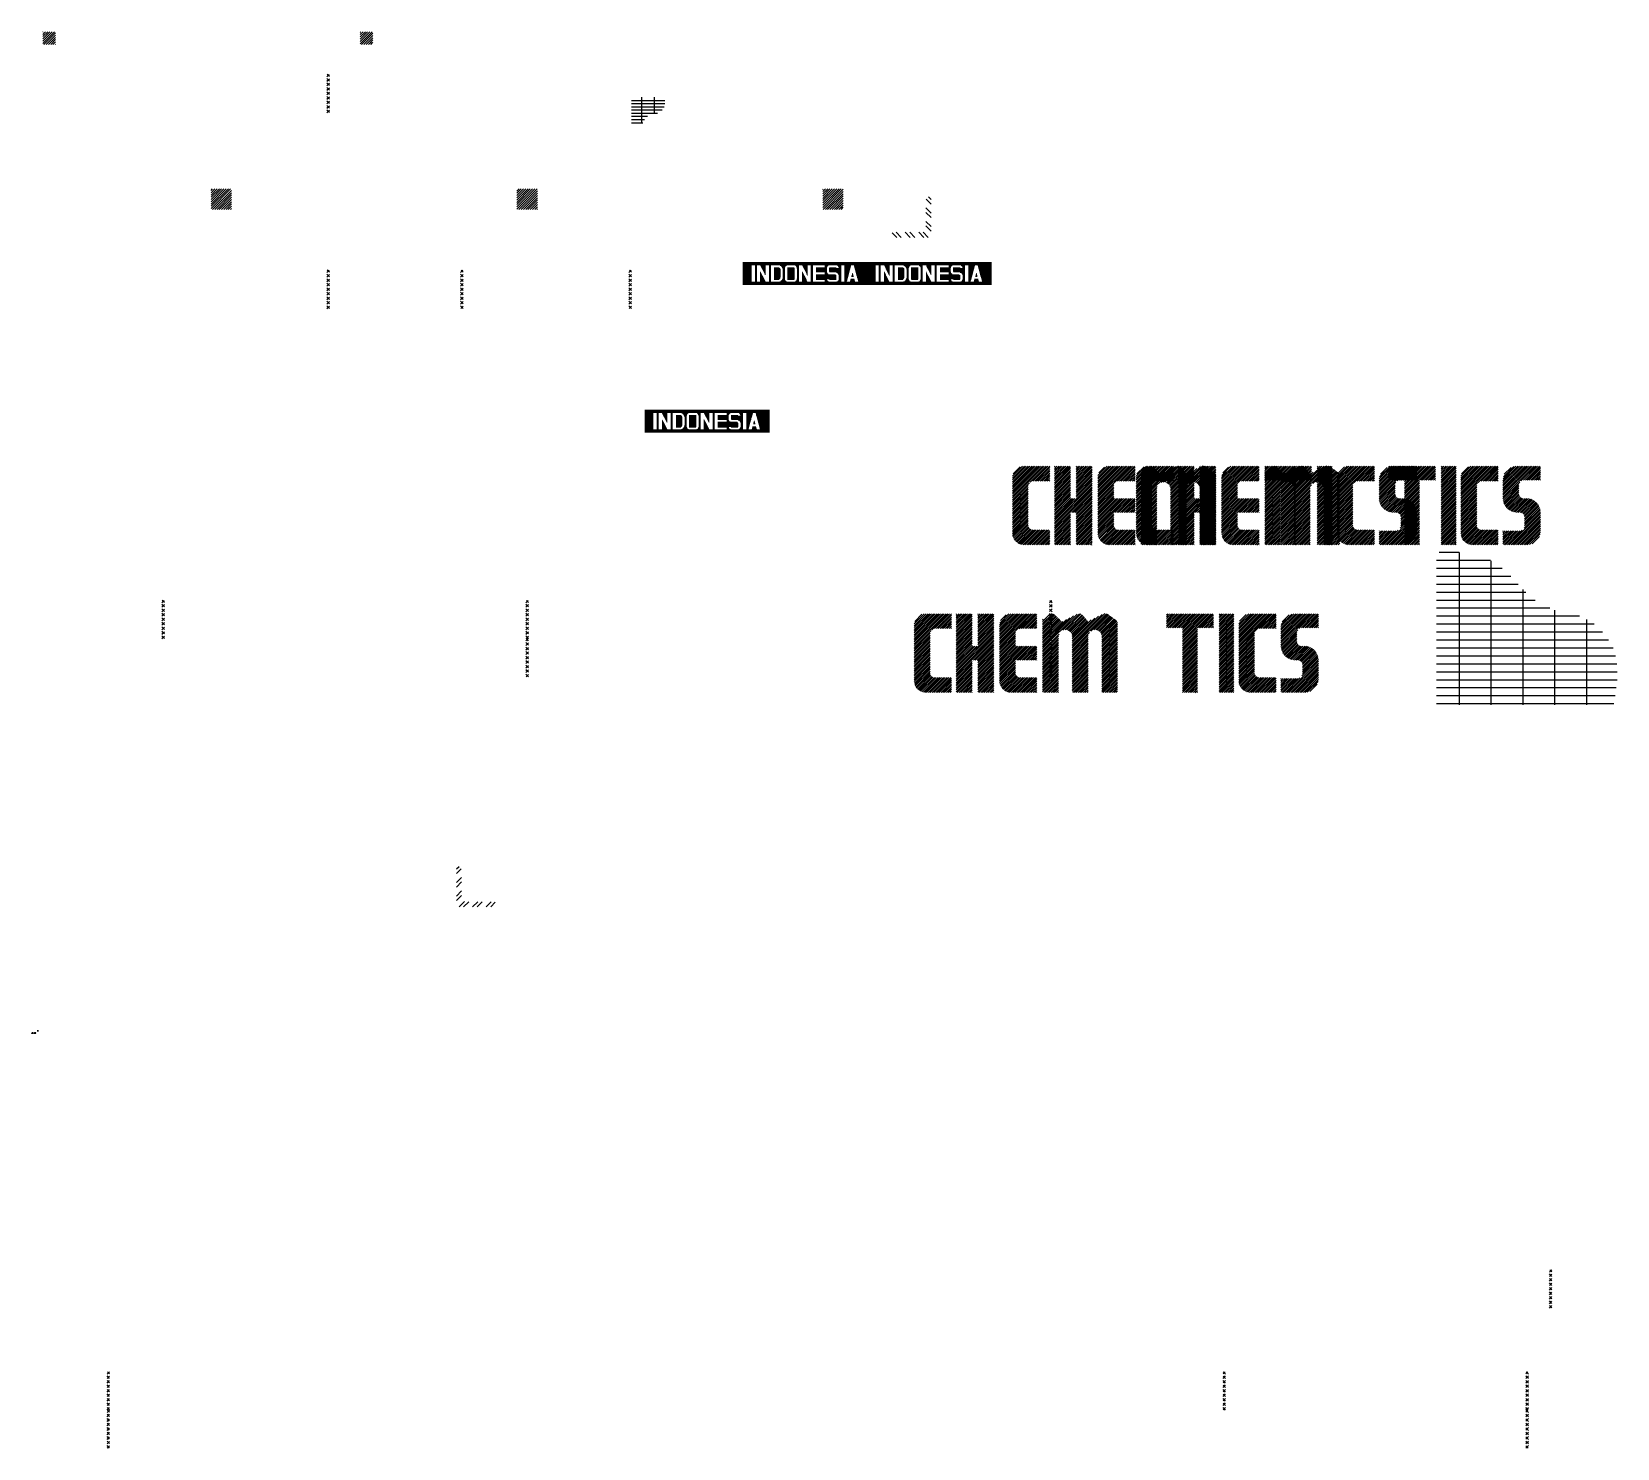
# Paper-space layout 'Layout1' of a CAD drawing. Extents: x -51516 to 7058931, y -29255 to 5150000.
# Drawn here: x 48138 to 79237, y -15031 to 12754 of the extents above; entities that cross this region are included whole.
import ezdxf

# ---------------------------------------------------------------- set-up
doc = ezdxf.new("R2010")
doc.units = 0
doc.header["$LTSCALE"] = 1000
doc.layers.get('0').update_dxf_attribs({"linetype": 'CONTINUOUS'})
doc.layers.add('COL', color=3, linetype='CONTINUOUS')

# ---------------------------------------------------------------- blocks, each defined once
blk = doc.blocks.new('*X')
at = {"color": 0}
for p, q in [((23500, 39056.35), (23728.65, 39285)), ((23500, 39100.54), (23684.46, 39285)), ((23500, 39144.74), (23640.26, 39285)), ((23500, 39188.93), (23596.07, 39285)), ((23500, 39233.13), (23551.87, 39285)), ((23500, 39277.32), (23507.68, 39285)), ((29725, 39049.97), (29960.03, 39285)), ((29725, 39094.16), (29915.84, 39285)), ((29725, 39138.36), (29871.64, 39285)), ((29725, 39182.55), (29827.45, 39285)), ((29725, 39226.75), (29783.25, 39285)), ((29725, 39270.94), (29739.06, 39285)), ((23522.84, 39035), (23750, 39262.16)), ((29754.22, 39035), (29975, 39255.78)), ((23567.04, 39035), (23750, 39217.96)), ((29798.42, 39035), (29975, 39211.58)), ((23611.23, 39035), (23750, 39173.77)), ((29842.61, 39035), (29975, 39167.39)), ((23655.43, 39035), (23750, 39129.57)), ((29886.81, 39035), (29975, 39123.19)), ((23699.62, 39035), (23750, 39085.38)), ((29931, 39035), (29975, 39079)), ((23743.82, 39035), (23750, 39041.18)), ((35250, 37483.48), (35250, 38000)), ((35500, 37672.19), (35500, 38000)), ((35050, 37937.5), (35702.21, 37937.5)), ((35050, 37875), (35702.29, 37875)), ((35050, 37812.5), (35685.02, 37812.5)), ((35050, 37750), (35645.41, 37750)), ((35050, 37687.5), (35557.42, 37687.5)), ((35050, 37625), (35362.31, 37625)), ((35050, 37562.5), (35304.58, 37562.5)), ((35050, 37500), (35266.49, 37500)), ((26800, 35815.61), (27184.39, 36200)), ((26800, 35859.81), (27140.19, 36200)), ((26800, 35904), (27096, 36200)), ((26800, 35948.19), (27051.81, 36200)), ((26800, 35992.39), (27007.61, 36200)), ((26800, 36036.58), (26963.42, 36200)), ((26800, 36080.78), (26919.22, 36200)), ((26800, 36124.97), (26875.03, 36200)), ((26800, 36169.16), (26830.84, 36200)), ((32800, 35805.2), (33194.8, 36200)), ((32800, 35849.4), (33150.6, 36200)), ((32800, 35893.59), (33106.41, 36200)), ((32800, 35937.79), (33062.21, 36200)), ((32800, 35981.98), (33018.02, 36200)), ((32800, 36026.17), (32973.83, 36200)), ((32800, 36070.37), (32929.63, 36200)), ((32800, 36114.56), (32885.44, 36200)), ((32800, 36158.76), (32841.24, 36200)), ((38800, 35838.99), (39161.01, 36200)), ((38800, 35883.18), (39116.82, 36200)), ((38800, 35927.38), (39072.62, 36200)), ((38800, 35971.57), (39028.43, 36200)), ((38800, 36015.77), (38984.23, 36200)), ((38800, 36059.96), (38940.04, 36200)), ((38800, 36104.16), (38895.84, 36200)), ((38800, 36148.35), (38851.65, 36200)), ((38800, 36192.54), (38807.46, 36200)), ((38805.2, 35800), (39200, 36194.8)), ((26828.58, 35800), (27200, 36171.42)), ((32838.99, 35800), (33200, 36161.01)), ((38849.4, 35800), (39200, 36150.6)), ((26872.78, 35800), (27200, 36127.22)), ((32883.18, 35800), (33200, 36116.82)), ((38893.59, 35800), (39200, 36106.41)), ((26916.97, 35800), (27200, 36083.03)), ((32927.38, 35800), (33200, 36072.62)), ((38937.79, 35800), (39200, 36062.21)), ((26961.17, 35800), (27200, 36038.83)), ((32971.57, 35800), (33200, 36028.43)), ((38981.98, 35800), (39200, 36018.02)), ((27005.36, 35800), (27200, 35994.64)), ((33015.77, 35800), (33200, 35984.23)), ((39026.17, 35800), (39200, 35973.83)), ((27049.55, 35800), (27200, 35950.45)), ((33059.96, 35800), (33200, 35940.04)), ((39070.37, 35800), (39200, 35929.63)), ((27093.75, 35800), (27200, 35906.25)), ((33104.16, 35800), (33200, 35895.84)), ((39114.56, 35800), (39200, 35885.44)), ((27137.94, 35800), (27200, 35862.06)), ((33148.35, 35800), (33200, 35851.65)), ((39158.76, 35800), (39200, 35841.24)), ((27182.14, 35800), (27200, 35817.86)), ((33192.54, 35800), (33200, 35807.46)), ((31612.48, 22862.03), (31663.93, 22913.49)), ((31612.48, 22773.64), (31707.24, 22868.4)), ((31612.48, 22596.87), (31712.48, 22696.87)), ((31612.48, 22508.48), (31712.48, 22608.48)), ((31612.48, 22331.7), (31712.48, 22431.7)), ((31612.48, 22243.31), (31712.48, 22343.31)), ((31665.87, 22119.93), (31769.3, 22223.36)), ((31754.26, 22119.93), (31854.26, 22219.93)), ((31931.04, 22119.93), (32031.04, 22219.93)), ((32019.43, 22119.93), (32119.43, 22219.93)), ((32196.2, 22119.93), (32296.2, 22219.93)), ((32284.59, 22119.93), (32373.36, 22208.7)), ((21250, 13150), (21250, 15937.27)), ((21253.64, 15937.5), (21500, 15937.5)), ((21500, 15937.5), (21648.45, 15937.5)), ((20641.42, 15781.25), (21500, 15781.25)), ((21500, 15781.25), (21700, 15781.25)), ((20625, 13150), (20625, 15772.23)), ((20408.98, 15625), (21500, 15625)), ((21500, 15625), (21700, 15625)), ((20240.62, 15468.75), (21500, 15468.75)), ((21500, 15468.75), (21700, 15468.75)), ((20093.45, 15312.5), (21500, 15312.5)), ((21500, 15312.5), (21700, 15312.5)), ((20000, 13150), (20000, 15213.06)), ((19943.94, 15156.25), (21500, 15156.25)), ((21500, 15156.25), (21700, 15156.25)), ((19763.01, 15000), (21500, 15000)), ((21500, 15000), (21700, 15000)), ((53050, 14954.62), (53095.38, 15000)), ((53100, 14959.03), (53059.03, 15000)), ((53100, 14870.64), (53050, 14920.64)), ((53050, 14866.23), (53100, 14916.23)), ((19476.31, 14843.75), (21500, 14843.75)), ((21500, 14843.75), (21700, 14843.75)), ((53100, 14782.25), (53050, 14832.25)), ((53050, 14777.85), (53100, 14827.85)), ((19375, 13150), (19375, 14808.3)), ((53100, 14693.86), (53050, 14743.86)), ((53050, 14689.46), (53100, 14739.46)), ((18896.27, 14687.5), (21500, 14687.5)), ((21500, 14687.5), (21700, 14687.5)), ((53100, 14605.47), (53050, 14655.47)), ((53050, 14601.07), (53100, 14651.07)), ((18750, 13150), (18750, 14624.7)), ((53100, 14517.09), (53050, 14567.09)), ((53050, 14512.68), (53100, 14562.68)), ((18606.6, 14531.25), (21500, 14531.25)), ((21500, 14531.25), (21700, 14531.25)), ((53100, 14428.7), (53050, 14478.7)), ((53050, 14424.29), (53100, 14474.29)), ((53100, 14340.31), (53050, 14390.31)), ((53050, 14335.9), (53100, 14385.9)), ((18440.99, 14375), (21500, 14375)), ((21500, 14375), (21700, 14375)), ((53100, 14251.92), (53050, 14301.92)), ((53052.48, 14250), (53100, 14297.52)), ((18321.66, 14218.75), (21500, 14218.75)), ((21500, 14218.75), (21700, 14218.75)), ((18234.35, 14062.5), (21500, 14062.5)), ((21500, 14062.5), (21700, 14062.5)), ((18184.68, 13906.25), (21500, 13906.25)), ((21500, 13906.25), (21700, 13906.25)), ((18159.77, 13750), (21500, 13750)), ((21500, 13750), (21700, 13750)), ((18152.2, 13593.75), (21500, 13593.75)), ((21500, 13593.75), (21700, 13593.75)), ((18156.26, 13437.5), (21500, 13437.5)), ((21500, 13437.5), (21700, 13437.5)), ((18171.45, 13281.25), (21500, 13281.25)), ((21500, 13281.25), (21700, 13281.25)), ((18750, 12950), (18750, 13150)), ((19375, 12950), (19375, 13150)), ((20000, 12950), (20000, 13150)), ((20625, 12950), (20625, 13150)), ((21250, 12950), (21250, 13150)), ((18193.49, 13125), (21700, 13125)), ((18219.18, 12968.75), (21700, 12968.75)), ((605.86, 82.25), (630.31, 82.25)), ((605.86, 82.12), (630.31, 82.12)), ((605.86, 82), (630.31, 82)), ((605.86, 81.88), (630.31, 81.88)), ((605.86, 81.75), (607.54, 81.75)), ((605.86, 81.62), (607.54, 81.62)), ((605.86, 81.5), (607.54, 81.5)), ((605.86, 81.38), (607.54, 81.38)), ((605.86, 81.25), (607.54, 81.25)), ((605.86, 81.12), (607.54, 81.12)), ((605.86, 81), (607.54, 81)), ((605.86, 80.88), (607.54, 80.88)), ((608.23, 81.75), (608.57, 81.75)), ((608.23, 81.62), (608.57, 81.62)), ((608.23, 81.5), (608.57, 81.5)), ((608.23, 81.38), (608.57, 81.38)), ((608.23, 81.25), (608.57, 81.25)), ((608.23, 81.12), (608.57, 81.12)), ((608.23, 81), (608.57, 81)), ((608.23, 80.88), (608.57, 80.88)), ((609.31, 81.75), (610.28, 81.75)), ((609.37, 81.62), (610.28, 81.62)), ((609.43, 81.5), (610.28, 81.5)), ((609.5, 81.38), (610.28, 81.38)), ((609.56, 81.25), (610.28, 81.25)), ((609.62, 81.12), (610.28, 81.12)), ((609.68, 81), (610.28, 81)), ((609.75, 80.88), (610.28, 80.88)), ((610.97, 81.75), (611.31, 81.75)), ((610.97, 81.62), (611.31, 81.62)), ((610.97, 81.5), (611.31, 81.5)), ((610.97, 81.38), (611.31, 81.38)), ((610.97, 81.25), (611.31, 81.25)), ((610.97, 81.12), (611.31, 81.12)), ((610.97, 81), (611.31, 81)), ((610.97, 80.88), (611.31, 80.88)), ((612, 81.25), (612.98, 81.25)), ((612, 81.12), (613.1, 81.12)), ((612, 81), (613.17, 81)), ((612, 80.88), (613.2, 80.88)), ((613.14, 81.75), (614.37, 81.75)), ((613.34, 81.62), (614.23, 81.62)), ((613.46, 81.5), (614.14, 81.5)), ((613.56, 81.38), (614.09, 81.38)), ((613.62, 81.25), (614.06, 81.25)), ((613.67, 81.12), (614.06, 81.12)), ((613.7, 81), (614.06, 81)), ((613.71, 80.88), (614.06, 80.88)), ((614.57, 81.12), (615.94, 81.12)), ((614.57, 81), (615.94, 81)), ((614.57, 80.88), (615.94, 80.88)), ((614.59, 81.25), (615.92, 81.25)), ((616.14, 81.75), (616.8, 81.75)), ((616.28, 81.62), (616.8, 81.62)), ((616.37, 81.5), (616.8, 81.5)), ((616.43, 81.38), (616.8, 81.38)), ((616.45, 81.25), (616.8, 81.25)), ((616.46, 81.12), (616.8, 81.12)), ((616.46, 81), (616.8, 81)), ((616.46, 80.88), (616.8, 80.88)), ((617.54, 81.75), (618.51, 81.75)), ((617.6, 81.62), (618.51, 81.62)), ((617.66, 81.5), (618.51, 81.5)), ((617.73, 81.38), (618.51, 81.38)), ((617.79, 81.25), (618.51, 81.25)), ((617.85, 81.12), (618.51, 81.12)), ((617.91, 81), (618.51, 81)), ((617.98, 80.88), (618.51, 80.88)), ((619.2, 81.75), (619.54, 81.75)), ((619.2, 81.62), (619.54, 81.62)), ((619.2, 81.5), (619.54, 81.5)), ((619.2, 81.38), (619.54, 81.38)), ((619.2, 81.25), (619.54, 81.25)), ((619.2, 81.12), (619.54, 81.12)), ((619.2, 81), (619.54, 81)), ((619.2, 80.88), (619.54, 80.88)), ((620.23, 81.25), (622.29, 81.25)), ((620.23, 81.12), (622.29, 81.12)), ((620.23, 81), (622.29, 81)), ((620.23, 80.88), (622.29, 80.88)), ((621.94, 81.75), (622.6, 81.75)), ((621.94, 81.62), (622.46, 81.62)), ((621.94, 81.5), (622.37, 81.5)), ((621.94, 81.38), (622.32, 81.38)), ((622.8, 81.12), (625.12, 81.12)), ((622.8, 81), (625.12, 81)), ((622.8, 80.88), (625.12, 80.88)), ((622.82, 81.25), (624.15, 81.25)), ((624.37, 81.75), (625.12, 81.75)), ((624.51, 81.62), (625.12, 81.62)), ((624.6, 81.5), (625.12, 81.5)), ((624.65, 81.38), (625.12, 81.38)), ((624.68, 81.25), (625.12, 81.25)), ((625.8, 81.75), (627.04, 81.75)), ((625.8, 81.62), (627.01, 81.62)), ((625.8, 81.5), (626.98, 81.5)), ((625.8, 81.38), (626.94, 81.38)), ((625.8, 81.25), (626.91, 81.25)), ((625.8, 81.12), (626.88, 81.12)), ((625.8, 81), (626.84, 81)), ((625.8, 80.88), (626.81, 80.88)), ((627.65, 81.75), (630.31, 81.75)), ((627.69, 81.62), (630.31, 81.62)), ((627.72, 81.5), (630.31, 81.5)), ((627.75, 81.38), (630.31, 81.38)), ((627.79, 81.25), (630.31, 81.25)), ((627.82, 81.12), (630.31, 81.12)), ((627.85, 81), (630.31, 81)), ((627.89, 80.88), (630.31, 80.88)), ((605.86, 80.75), (607.54, 80.75)), ((605.86, 80.62), (607.54, 80.62)), ((605.86, 80.5), (607.54, 80.5)), ((605.86, 80.38), (607.54, 80.38)), ((605.86, 80.25), (607.54, 80.25)), ((605.86, 80.12), (607.54, 80.12)), ((605.86, 80), (607.54, 80)), ((605.86, 79.88), (607.54, 79.88)), ((605.86, 79.75), (607.54, 79.75)), ((605.86, 79.62), (607.54, 79.62)), ((605.86, 79.5), (607.54, 79.5)), ((605.86, 79.38), (607.54, 79.38)), ((605.86, 79.25), (607.54, 79.25)), ((605.86, 79.12), (607.54, 79.12)), ((605.86, 79), (607.54, 79)), ((605.86, 78.88), (607.54, 78.88)), ((605.86, 78.75), (607.54, 78.75)), ((605.86, 78.62), (607.54, 78.62)), ((605.86, 78.5), (607.54, 78.5)), ((605.86, 78.38), (630.31, 78.38)), ((605.86, 78.25), (630.31, 78.25)), ((605.86, 78.12), (630.31, 78.12)), ((605.86, 78), (630.31, 78)), ((608.23, 80.75), (608.57, 80.75)), ((608.23, 80.62), (608.57, 80.62)), ((608.23, 80.5), (608.57, 80.5)), ((608.23, 80.38), (608.57, 80.38)), ((608.23, 80.25), (608.57, 80.25)), ((608.23, 80.12), (608.57, 80.12)), ((608.23, 80), (608.57, 80)), ((608.23, 79.88), (608.57, 79.88)), ((608.23, 79.75), (608.57, 79.75)), ((608.23, 79.62), (608.57, 79.62)), ((608.23, 79.5), (608.57, 79.5)), ((608.23, 79.38), (608.57, 79.38)), ((608.23, 79.25), (608.57, 79.25)), ((608.23, 79.12), (608.57, 79.12)), ((608.23, 79), (608.57, 79)), ((608.23, 78.88), (608.57, 78.88)), ((608.23, 78.75), (608.57, 78.75)), ((608.23, 78.62), (608.57, 78.62)), ((608.23, 78.5), (608.57, 78.5)), ((609.26, 80.38), (609.31, 80.38)), ((609.26, 80.25), (609.37, 80.25)), ((609.26, 80.12), (609.44, 80.12)), ((609.26, 80), (609.5, 80)), ((609.26, 79.88), (609.56, 79.88)), ((609.26, 79.75), (609.62, 79.75)), ((609.26, 79.62), (609.69, 79.62)), ((609.26, 79.5), (609.75, 79.5)), ((609.26, 79.38), (609.81, 79.38)), ((609.26, 79.25), (609.87, 79.25)), ((609.26, 79.12), (609.94, 79.12)), ((609.26, 79), (610, 79)), ((609.26, 78.88), (610.06, 78.88)), ((609.26, 78.75), (610.12, 78.75)), ((609.26, 78.62), (610.19, 78.62)), ((609.26, 78.5), (610.25, 78.5)), ((609.81, 80.75), (610.28, 80.75)), ((609.87, 80.62), (610.28, 80.62)), ((609.93, 80.5), (610.28, 80.5)), ((610, 80.38), (610.28, 80.38)), ((610.06, 80.25), (610.28, 80.25)), ((610.12, 80.12), (610.28, 80.12)), ((610.18, 80), (610.28, 80)), ((610.25, 79.88), (610.28, 79.88)), ((610.97, 80.75), (611.31, 80.75)), ((610.97, 80.62), (611.31, 80.62)), ((610.97, 80.5), (611.31, 80.5)), ((610.97, 80.38), (611.31, 80.38)), ((610.97, 80.25), (611.31, 80.25)), ((610.97, 80.12), (611.31, 80.12)), ((610.97, 80), (611.31, 80)), ((610.97, 79.88), (611.31, 79.88)), ((610.97, 79.75), (611.31, 79.75)), ((610.97, 79.62), (611.31, 79.62)), ((610.97, 79.5), (611.31, 79.5)), ((610.97, 79.38), (611.31, 79.38)), ((610.97, 79.25), (611.31, 79.25)), ((610.97, 79.12), (611.31, 79.12)), ((610.97, 79), (611.31, 79)), ((610.97, 78.88), (611.31, 78.88)), ((610.97, 78.75), (611.31, 78.75)), ((610.97, 78.62), (611.31, 78.62)), ((610.97, 78.5), (611.31, 78.5)), ((612, 80.75), (613.2, 80.75)), ((612, 80.62), (613.2, 80.62)), ((612, 80.5), (613.2, 80.5)), ((612, 80.38), (613.2, 80.38)), ((612, 80.25), (613.2, 80.25)), ((612, 80.12), (613.2, 80.12)), ((612, 80), (613.2, 80)), ((612, 79.88), (613.2, 79.88)), ((612, 79.75), (613.2, 79.75)), ((612, 79.62), (613.2, 79.62)), ((612, 79.5), (613.2, 79.5)), ((612, 79.38), (613.19, 79.38)), ((612, 79.25), (613.15, 79.25)), ((612, 79.12), (613.08, 79.12)), ((612, 79), (612.92, 79)), ((613.06, 78.5), (614.44, 78.5)), ((613.29, 78.62), (614.26, 78.62)), ((613.43, 78.75), (614.16, 78.75)), ((613.53, 78.88), (614.1, 78.88)), ((613.61, 79), (614.07, 79)), ((613.66, 79.12), (614.06, 79.12)), ((613.69, 79.25), (614.06, 79.25)), ((613.71, 80.75), (614.06, 80.75)), ((613.71, 80.62), (614.06, 80.62)), ((613.71, 80.5), (614.06, 80.5)), ((613.71, 80.38), (614.06, 80.38)), ((613.71, 80.25), (614.06, 80.25)), ((613.71, 80.12), (614.06, 80.12)), ((613.71, 80), (614.06, 80)), ((613.71, 79.88), (614.06, 79.88)), ((613.71, 79.75), (614.06, 79.75)), ((613.71, 79.62), (614.06, 79.62)), ((613.71, 79.5), (614.06, 79.5)), ((613.71, 79.38), (614.06, 79.38)), ((614.57, 80.75), (615.94, 80.75)), ((614.57, 80.62), (615.94, 80.62)), ((614.57, 80.5), (615.94, 80.5)), ((614.57, 80.38), (615.94, 80.38)), ((614.57, 80.25), (615.94, 80.25)), ((614.57, 80.12), (615.94, 80.12)), ((614.57, 80), (615.94, 80)), ((614.57, 79.88), (615.94, 79.88)), ((614.57, 79.75), (615.94, 79.75)), ((614.57, 79.62), (615.94, 79.62)), ((614.57, 79.5), (615.94, 79.5)), ((614.57, 79.38), (615.94, 79.38)), ((614.57, 79.25), (615.94, 79.25)), ((614.57, 79.12), (615.94, 79.12)), ((614.61, 79), (615.9, 79)), ((616.08, 78.5), (616.8, 78.5)), ((616.25, 78.62), (616.8, 78.62)), ((616.35, 78.75), (616.8, 78.75)), ((616.41, 78.88), (616.8, 78.88)), ((616.45, 79), (616.8, 79)), ((616.46, 80.75), (616.8, 80.75)), ((616.46, 80.62), (616.8, 80.62)), ((616.46, 80.5), (616.8, 80.5)), ((616.46, 80.38), (616.8, 80.38)), ((616.46, 80.25), (616.8, 80.25)), ((616.46, 80.12), (616.8, 80.12)), ((616.46, 80), (616.8, 80)), ((616.46, 79.88), (616.8, 79.88)), ((616.46, 79.75), (616.8, 79.75)), ((616.46, 79.62), (616.8, 79.62)), ((616.46, 79.5), (616.8, 79.5)), ((616.46, 79.38), (616.8, 79.38)), ((616.46, 79.25), (616.8, 79.25)), ((616.46, 79.12), (616.8, 79.12)), ((617.48, 80.38), (617.54, 80.38)), ((617.48, 80.25), (617.6, 80.25)), ((617.48, 80.12), (617.66, 80.12)), ((617.48, 80), (617.73, 80)), ((617.48, 79.88), (617.79, 79.88)), ((617.48, 79.75), (617.85, 79.75)), ((617.48, 79.62), (617.91, 79.62)), ((617.48, 79.5), (617.98, 79.5)), ((617.48, 79.38), (618.04, 79.38)), ((617.48, 79.25), (618.1, 79.25)), ((617.48, 79.12), (618.16, 79.12)), ((617.48, 79), (618.23, 79)), ((617.48, 78.88), (618.29, 78.88)), ((617.48, 78.75), (618.35, 78.75)), ((617.48, 78.62), (618.41, 78.62)), ((617.48, 78.5), (618.48, 78.5)), ((618.04, 80.75), (618.51, 80.75)), ((618.1, 80.62), (618.51, 80.62)), ((618.16, 80.5), (618.51, 80.5)), ((618.23, 80.38), (618.51, 80.38)), ((618.29, 80.25), (618.51, 80.25)), ((618.35, 80.12), (618.51, 80.12)), ((618.41, 80), (618.51, 80)), ((618.48, 79.88), (618.51, 79.88)), ((619.2, 80.75), (619.54, 80.75)), ((619.2, 80.62), (619.54, 80.62)), ((619.2, 80.5), (619.54, 80.5)), ((619.2, 80.38), (619.54, 80.38)), ((619.2, 80.25), (619.54, 80.25)), ((619.2, 80.12), (619.54, 80.12)), ((619.2, 80), (619.54, 80)), ((619.2, 79.88), (619.54, 79.88)), ((619.2, 79.75), (619.54, 79.75)), ((619.2, 79.62), (619.54, 79.62)), ((619.2, 79.5), (619.54, 79.5)), ((619.2, 79.38), (619.54, 79.38)), ((619.2, 79.25), (619.54, 79.25)), ((619.2, 79.12), (619.54, 79.12)), ((619.2, 79), (619.54, 79)), ((619.2, 78.88), (619.54, 78.88)), ((619.2, 78.75), (619.54, 78.75)), ((619.2, 78.62), (619.54, 78.62)), ((619.2, 78.5), (619.54, 78.5)), ((620.23, 80.75), (622.29, 80.75)), ((620.23, 80.62), (622.29, 80.62)), ((620.23, 80.5), (622.29, 80.5)), ((620.23, 79.88), (623.99, 79.88)), ((620.23, 79.75), (624.14, 79.75)), ((620.23, 79.62), (624.17, 79.62)), ((620.23, 79.5), (624.17, 79.5)), ((620.23, 79.38), (624.17, 79.38)), ((620.23, 79.25), (624.17, 79.25)), ((620.23, 79.12), (624.17, 79.12)), ((620.23, 79), (622.29, 79)), ((621.94, 80.38), (622.31, 80.38)), ((621.94, 80.25), (622.37, 80.25)), ((621.94, 80.12), (622.45, 80.12)), ((621.94, 80), (622.59, 80)), ((621.94, 78.88), (622.33, 78.88)), ((621.94, 78.75), (622.39, 78.75)), ((621.94, 78.62), (622.49, 78.62)), ((621.94, 78.5), (622.67, 78.5)), ((622.8, 80.75), (625.12, 80.75)), ((622.8, 80.62), (625.12, 80.62)), ((622.84, 79), (624.13, 79)), ((622.85, 80.5), (625.12, 80.5)), ((624.18, 80.38), (625.12, 80.38)), ((624.3, 78.5), (625.12, 78.5)), ((624.43, 80.25), (625.12, 80.25)), ((624.48, 78.62), (625.12, 78.62)), ((624.55, 80.12), (625.12, 80.12)), ((624.58, 78.75), (625.12, 78.75)), ((624.62, 80), (625.12, 80)), ((624.64, 78.88), (625.12, 78.88)), ((624.67, 79.88), (625.12, 79.88)), ((624.68, 79.75), (625.12, 79.75)), ((624.68, 79), (625.12, 79)), ((624.69, 79.62), (625.12, 79.62)), ((624.69, 79.5), (625.12, 79.5)), ((624.69, 79.38), (625.12, 79.38)), ((624.69, 79.25), (625.12, 79.25)), ((624.69, 79.12), (625.12, 79.12)), ((625.8, 80.75), (626.77, 80.75)), ((625.8, 80.62), (626.74, 80.62)), ((625.8, 80.5), (626.71, 80.5)), ((625.8, 80.38), (626.67, 80.38)), ((625.8, 80.25), (626.64, 80.25)), ((625.8, 80.12), (626.61, 80.12)), ((625.8, 80), (626.57, 80)), ((625.8, 79.88), (626.54, 79.88)), ((625.8, 79.75), (626.5, 79.75)), ((625.8, 79.62), (626.47, 79.62)), ((625.8, 79.5), (626.44, 79.5)), ((625.8, 79.38), (626.4, 79.38)), ((625.8, 79.25), (626.37, 79.25)), ((625.8, 79.12), (626.34, 79.12)), ((625.8, 79), (626.3, 79)), ((625.8, 78.88), (626.27, 78.88)), ((625.8, 78.75), (626.23, 78.75)), ((625.8, 78.62), (626.2, 78.62)), ((625.8, 78.5), (626.17, 78.5)), ((626.88, 78.5), (627.82, 78.5)), ((626.91, 78.62), (627.78, 78.62)), ((626.95, 78.75), (627.75, 78.75)), ((626.98, 78.88), (627.72, 78.88)), ((627.01, 79), (627.68, 79)), ((627.18, 79.62), (627.51, 79.62)), ((627.22, 79.75), (627.48, 79.75)), ((627.25, 79.88), (627.45, 79.88)), ((627.28, 80), (627.41, 80)), ((627.32, 80.12), (627.38, 80.12)), ((627.92, 80.75), (630.31, 80.75)), ((627.96, 80.62), (630.31, 80.62)), ((627.99, 80.5), (630.31, 80.5)), ((628.02, 80.38), (630.31, 80.38)), ((628.06, 80.25), (630.31, 80.25)), ((628.09, 80.12), (630.31, 80.12)), ((628.12, 80), (630.31, 80)), ((628.16, 79.88), (630.31, 79.88)), ((628.19, 79.75), (630.31, 79.75)), ((628.23, 79.62), (630.31, 79.62)), ((628.26, 79.5), (630.31, 79.5)), ((628.29, 79.38), (630.31, 79.38)), ((628.33, 79.25), (630.31, 79.25)), ((628.36, 79.12), (630.31, 79.12)), ((628.39, 79), (630.31, 79)), ((628.43, 78.88), (630.31, 78.88)), ((628.46, 78.75), (630.31, 78.75)), ((628.5, 78.62), (630.31, 78.62)), ((628.53, 78.5), (630.31, 78.5)), ((658.7, 36.09), (664.96, 42.35)), ((658.7, 36.44), (664.61, 42.35)), ((658.7, 36.8), (664.25, 42.35)), ((658.7, 37.15), (663.9, 42.35)), ((658.7, 37.5), (663.55, 42.35)), ((658.7, 37.86), (663.19, 42.35)), ((658.7, 38.21), (662.84, 42.35)), ((658.7, 38.56), (662.49, 42.35)), ((658.7, 38.92), (662.13, 42.35)), ((658.7, 39.27), (661.78, 42.35)), ((658.7, 39.62), (661.43, 42.35)), ((658.7, 39.98), (661.07, 42.35)), ((658.72, 40.35), (660.7, 42.33)), ((658.83, 40.81), (660.24, 42.22)), ((662.17, 39.21), (665.32, 42.35)), ((662.72, 39.41), (665.67, 42.35)), ((663.08, 39.41), (666.02, 42.35)), ((663.43, 39.41), (666.06, 42.03)), ((663.79, 39.41), (666.06, 41.68)), ((664.14, 39.41), (666.06, 41.33)), ((664.49, 39.41), (666.06, 40.97)), ((664.85, 39.41), (666.06, 40.62)), ((666.98, 39.42), (669.91, 42.35)), ((666.98, 39.77), (669.56, 42.35)), ((666.98, 40.13), (669.2, 42.35)), ((666.98, 40.48), (668.85, 42.35)), ((666.98, 40.83), (668.5, 42.35)), ((666.98, 41.19), (668.14, 42.35)), ((666.98, 41.54), (667.79, 42.35)), ((666.98, 41.89), (667.44, 42.35)), ((666.98, 42.25), (667.08, 42.35)), ((666.98, 39.07), (670.1, 42.19)), ((666.98, 38.71), (670.1, 41.84)), ((666.98, 38.36), (670.1, 41.49)), ((666.98, 38.01), (670.1, 41.13)), ((666.98, 37.65), (670.1, 40.78)), ((671.21, 39.41), (674.15, 42.35)), ((671.21, 39.76), (673.8, 42.35)), ((671.21, 40.12), (673.45, 42.35)), ((671.21, 40.47), (673.09, 42.35)), ((671.21, 40.82), (672.74, 42.35)), ((671.21, 41.18), (672.39, 42.35)), ((671.21, 41.53), (672.03, 42.35)), ((671.21, 41.88), (671.68, 42.35)), ((671.21, 42.24), (671.33, 42.35)), ((671.21, 39.06), (674.34, 42.18)), ((671.21, 38.7), (674.34, 41.83)), ((671.21, 38.35), (674.34, 41.48)), ((671.21, 37.99), (674.34, 41.12)), ((671.21, 37.64), (674.34, 40.77)), ((675.44, 35.86), (681.93, 42.35)), ((675.44, 36.22), (681.58, 42.35)), ((675.44, 36.57), (681.23, 42.35)), ((675.44, 36.92), (680.87, 42.35)), ((675.44, 37.28), (680.52, 42.35)), ((675.44, 37.63), (680.16, 42.35)), ((675.44, 37.98), (679.81, 42.35)), ((675.44, 38.34), (679.46, 42.35)), ((675.44, 38.69), (679.1, 42.35)), ((675.44, 39.04), (678.75, 42.35)), ((675.44, 39.4), (678.4, 42.35)), ((675.44, 39.75), (678.04, 42.35)), ((675.44, 40.11), (677.69, 42.35)), ((675.48, 40.5), (677.29, 42.31)), ((675.66, 41.03), (676.77, 42.14)), ((679.33, 39.4), (682.29, 42.35)), ((679.7, 39.41), (682.64, 42.35)), ((680.05, 39.41), (682.8, 42.16)), ((680.4, 39.41), (682.8, 41.81)), ((680.76, 39.41), (682.8, 41.45)), ((681.11, 39.41), (682.8, 41.1)), ((681.46, 39.41), (682.8, 40.75)), ((683.9, 40.44), (685.82, 42.35)), ((683.9, 35.49), (690.7, 42.28)), ((683.9, 40.08), (686.09, 42.27)), ((683.9, 40.79), (685.33, 42.22)), ((683.9, 39.73), (686.29, 42.12)), ((683.9, 39.38), (686.47, 41.95)), ((683.9, 35.84), (689.98, 41.92)), ((683.9, 39.02), (686.65, 41.77)), ((683.9, 38.67), (686.83, 41.6)), ((683.9, 36.19), (689.27, 41.56)), ((683.9, 38.32), (687.01, 41.43)), ((683.9, 41.14), (684.04, 41.28)), ((683.9, 37.96), (687.19, 41.25)), ((683.9, 36.55), (688.56, 41.2)), ((683.9, 37.61), (687.37, 41.08)), ((683.9, 37.26), (687.55, 40.91)), ((683.9, 36.9), (687.84, 40.84)), ((687.86, 39.09), (691.12, 42.35)), ((688.3, 39.17), (691.41, 42.29)), ((688.63, 39.16), (691.63, 42.15)), ((688.91, 39.08), (691.8, 41.97)), ((689.14, 38.95), (691.97, 41.78)), ((689.33, 38.79), (692.13, 41.59)), ((689.49, 38.6), (692.29, 41.4)), ((689.61, 38.36), (692.46, 41.21)), ((689.69, 38.09), (692.62, 41.02)), ((689.7, 35.98), (696.11, 42.39)), ((689.7, 35.63), (696.43, 42.35)), ((689.7, 36.33), (695.57, 42.2)), ((689.7, 36.69), (694.85, 41.84)), ((689.7, 37.04), (694.14, 41.48)), ((689.7, 37.39), (693.43, 41.12)), ((689.7, 37.75), (692.78, 40.83)), ((693.35, 38.92), (696.67, 42.24)), ((693.94, 39.16), (696.87, 42.09)), ((694.31, 39.17), (697.08, 41.94)), ((694.6, 39.11), (697.29, 41.8)), ((694.85, 39.01), (697.5, 41.65)), ((695.05, 38.86), (697.7, 41.51)), ((695.23, 38.68), (697.91, 41.36)), ((695.36, 38.46), (698.12, 41.22)), ((695.46, 38.2), (698.32, 41.07)), ((695.5, 37.89), (698.48, 40.88)), ((695.5, 37.53), (698.59, 40.63)), ((708.19, 42.1), (708.45, 42.35)), ((708.19, 41.74), (708.8, 42.35)), ((708.19, 41.39), (709.16, 42.35)), ((708.19, 41.04), (709.51, 42.35)), ((708.19, 40.68), (709.86, 42.35)), ((708.19, 40.33), (710.22, 42.35)), ((708.19, 39.98), (710.57, 42.35)), ((708.19, 39.62), (710.92, 42.35)), ((708.52, 39.59), (711.28, 42.35)), ((708.87, 39.59), (711.63, 42.35)), ((709.22, 39.59), (711.98, 42.35)), ((709.58, 39.59), (712.34, 42.35)), ((709.93, 39.59), (712.69, 42.35)), ((710.28, 39.59), (713.04, 42.35)), ((710.64, 39.59), (713.4, 42.35)), ((710.99, 39.59), (713.75, 42.35)), ((711.32, 39.57), (714.11, 42.35)), ((711.32, 39.22), (714.46, 42.35)), ((711.32, 38.86), (714.81, 42.35)), ((711.32, 38.51), (715.17, 42.35)), ((711.32, 38.15), (715.52, 42.35)), ((711.32, 37.8), (715.87, 42.35)), ((711.32, 37.45), (716.23, 42.35)), ((711.32, 37.09), (716.58, 42.35)), ((711.32, 36.74), (716.93, 42.35)), ((714.53, 39.59), (717.29, 42.35)), ((714.88, 39.59), (717.39, 42.11)), ((715.23, 39.59), (717.39, 41.75)), ((715.59, 39.59), (717.39, 41.4)), ((715.94, 39.59), (717.39, 41.04)), ((716.3, 39.59), (717.39, 40.69)), ((718.5, 42.15), (718.7, 42.35)), ((718.5, 41.8), (719.06, 42.35)), ((718.5, 41.44), (719.41, 42.35)), ((718.5, 41.09), (719.76, 42.35)), ((718.5, 40.73), (720.12, 42.35)), ((718.5, 40.38), (720.47, 42.35)), ((718.5, 40.03), (720.82, 42.35)), ((718.5, 39.67), (721.18, 42.35)), ((718.5, 39.32), (721.44, 42.26)), ((718.5, 38.97), (721.44, 41.91)), ((718.5, 38.61), (721.44, 41.56)), ((718.5, 38.26), (721.44, 41.2)), ((718.5, 37.91), (721.44, 40.85)), ((718.5, 37.55), (721.44, 40.5)), ((722.36, 40), (724.71, 42.35)), ((722.36, 39.65), (725.07, 42.35)), ((722.36, 39.3), (725.42, 42.35)), ((722.36, 38.94), (725.77, 42.35)), ((722.36, 38.59), (726.13, 42.35)), ((722.36, 38.23), (726.48, 42.35)), ((722.36, 37.88), (726.83, 42.35)), ((722.36, 37.53), (727.19, 42.35)), ((722.36, 37.17), (727.54, 42.35)), ((722.36, 36.82), (727.89, 42.35)), ((722.36, 36.47), (728.25, 42.35)), ((722.36, 36.11), (728.6, 42.35)), ((722.36, 35.76), (728.95, 42.35)), ((722.38, 40.38), (724.34, 42.33)), ((722.5, 40.85), (723.86, 42.21)), ((726.36, 39.41), (729.31, 42.35)), ((726.72, 39.41), (729.66, 42.35)), ((727.07, 39.41), (729.72, 42.06)), ((727.42, 39.41), (729.72, 41.71)), ((727.78, 39.41), (729.72, 41.35)), ((728.13, 39.41), (729.72, 41)), ((728.49, 39.41), (729.72, 40.65)), ((730.64, 39.44), (733.55, 42.35)), ((730.64, 39.09), (733.9, 42.35)), ((730.64, 38.74), (734.26, 42.35)), ((730.64, 38.38), (734.61, 42.35)), ((730.64, 38.03), (734.97, 42.35)), ((730.64, 37.68), (735.32, 42.35)), ((730.64, 37.32), (735.67, 42.35)), ((730.64, 36.97), (736.03, 42.35)), ((730.64, 36.62), (736.38, 42.35)), ((730.64, 36.26), (736.73, 42.35)), ((730.65, 39.81), (733.19, 42.35)), ((730.71, 40.22), (732.77, 42.28)), ((730.9, 40.77), (732.23, 42.09)), ((734.16, 39.43), (737.09, 42.35)), ((734.68, 39.59), (737.44, 42.35)), ((735.03, 39.59), (737.79, 42.35)), ((735.39, 39.59), (738, 42.21)), ((735.74, 39.59), (738, 41.85)), ((736.09, 39.59), (738, 41.5)), ((736.45, 39.59), (738, 41.15)), ((736.8, 39.59), (738, 40.79)), ((737.15, 39.59), (738, 40.44)), ((658.7, 35.74), (662.03, 39.07)), ((658.7, 35.38), (661.82, 38.51)), ((658.7, 35.03), (661.82, 38.16)), ((658.7, 34.67), (661.82, 37.8)), ((658.7, 34.32), (661.82, 37.45)), ((665.2, 39.41), (666.06, 40.27)), ((665.55, 39.41), (666.06, 39.91)), ((665.91, 39.41), (666.06, 39.56)), ((666.98, 37.3), (670.1, 40.43)), ((666.98, 36.94), (670.1, 40.07)), ((666.98, 36.59), (670.1, 39.72)), ((666.98, 36.24), (670.1, 39.37)), ((666.98, 35.88), (670.1, 39.01)), ((666.98, 31.64), (674.34, 39)), ((666.98, 35.53), (670.1, 38.66)), ((666.98, 31.29), (674.34, 38.65)), ((666.98, 35.18), (670.1, 38.3)), ((666.98, 30.93), (674.34, 38.29)), ((666.98, 34.82), (670.1, 37.95)), ((666.98, 30.58), (674.34, 37.94)), ((666.98, 34.47), (670.1, 37.6)), ((666.98, 30.23), (674.34, 37.59)), ((671.21, 37.29), (674.34, 40.42)), ((671.21, 36.93), (674.34, 40.06)), ((671.21, 36.58), (674.34, 39.71)), ((671.21, 36.23), (674.34, 39.35)), ((675.44, 35.51), (678.58, 38.65)), ((675.44, 35.16), (678.57, 38.28)), ((675.44, 34.8), (678.57, 37.93)), ((675.44, 34.45), (678.57, 37.58)), ((681.82, 39.41), (682.8, 40.39)), ((682.17, 39.41), (682.8, 40.04)), ((682.52, 39.41), (682.8, 39.69)), ((683.9, 35.13), (687.12, 38.35)), ((683.9, 34.78), (687.03, 37.91)), ((683.9, 34.43), (687.03, 37.56)), ((689.7, 35.27), (693.08, 38.66)), ((689.7, 34.92), (692.84, 38.06)), ((689.7, 34.57), (692.83, 37.69)), ((689.7, 34.21), (692.83, 37.34)), ((695.5, 37.18), (698.62, 40.31)), ((695.5, 36.83), (698.62, 39.95)), ((695.5, 36.47), (698.62, 39.6)), ((695.5, 36.12), (698.62, 39.25)), ((695.5, 35.77), (698.62, 38.89)), ((695.5, 35.41), (698.62, 38.54)), ((695.5, 35.06), (698.62, 38.19)), ((695.5, 34.71), (698.62, 37.83)), ((695.5, 34.35), (698.62, 37.48)), ((711.32, 36.39), (714.26, 39.33)), ((711.32, 36.03), (714.26, 38.98)), ((711.32, 35.68), (714.26, 38.62)), ((711.32, 35.33), (714.26, 38.27)), ((711.32, 34.97), (714.26, 37.92)), ((711.32, 34.62), (714.26, 37.56)), ((716.65, 39.59), (717.39, 40.34)), ((717, 39.59), (717.39, 39.98)), ((717.36, 39.59), (717.39, 39.63)), ((718.5, 37.2), (721.44, 40.14)), ((718.5, 36.85), (721.44, 39.79)), ((718.5, 36.49), (721.44, 39.44)), ((718.5, 36.14), (721.44, 39.08)), ((718.5, 35.79), (721.44, 38.73)), ((718.5, 35.43), (721.44, 38.38)), ((718.5, 35.08), (721.44, 38.02)), ((718.5, 34.72), (721.44, 37.67)), ((722.36, 35.41), (725.49, 38.54)), ((722.36, 35.05), (725.49, 38.18)), ((722.36, 34.7), (725.49, 37.83)), ((722.36, 34.35), (725.49, 37.47)), ((728.84, 39.41), (729.72, 40.29)), ((729.19, 39.41), (729.72, 39.94)), ((729.55, 39.41), (729.72, 39.58)), ((730.64, 35.91), (733.94, 39.2)), ((730.67, 35.59), (733.77, 38.68)), ((730.73, 35.29), (733.77, 38.33)), ((730.82, 35.03), (733.77, 37.98)), ((730.93, 34.78), (733.77, 37.62)), ((737.51, 39.59), (738, 40.09)), ((737.86, 39.59), (738, 39.73)), ((658.7, 33.97), (661.82, 37.1)), ((658.7, 33.61), (661.82, 36.74)), ((658.7, 33.26), (661.82, 36.39)), ((658.7, 32.91), (661.82, 36.04)), ((658.7, 32.55), (661.82, 35.68)), ((658.7, 32.2), (661.82, 35.33)), ((658.7, 31.85), (661.82, 34.97)), ((658.7, 31.49), (661.82, 34.62)), ((658.7, 31.14), (661.82, 34.27)), ((666.98, 34.12), (670.1, 37.24)), ((666.98, 33.76), (670.1, 36.89)), ((666.98, 33.41), (670.1, 36.54)), ((666.98, 33.06), (670.1, 36.18)), ((666.98, 31.99), (670.98, 36)), ((666.98, 32.35), (670.63, 36)), ((666.98, 32.7), (670.27, 36)), ((670.34, 33.24), (674.34, 37.23)), ((670.7, 33.24), (674.34, 36.88)), ((671.05, 33.24), (674.34, 36.53)), ((671.21, 33.04), (674.34, 36.17)), ((671.21, 32.69), (674.34, 35.82)), ((671.21, 32.34), (674.34, 35.47)), ((671.21, 31.98), (674.34, 35.11)), ((671.21, 31.63), (674.34, 34.76)), ((671.21, 31.28), (674.34, 34.4)), ((675.44, 34.09), (678.57, 37.22)), ((675.44, 33.74), (678.57, 36.87)), ((675.44, 33.39), (678.57, 36.52)), ((675.44, 33.03), (678.57, 36.16)), ((675.44, 31.27), (680.17, 36)), ((675.44, 31.62), (679.82, 36)), ((675.44, 31.97), (679.47, 36)), ((675.44, 32.33), (679.11, 36)), ((675.44, 32.68), (678.76, 36)), ((675.44, 30.91), (680.53, 36)), ((675.44, 30.56), (680.88, 36)), ((675.44, 30.21), (681.23, 36)), ((678.83, 33.24), (681.59, 36)), ((679.18, 33.24), (681.94, 36)), ((679.53, 33.24), (682.29, 36)), ((679.89, 33.24), (682.65, 36)), ((680.24, 33.24), (682.8, 35.8)), ((680.6, 33.24), (682.8, 35.44)), ((680.95, 33.24), (682.8, 35.09)), ((681.3, 33.24), (682.8, 34.74)), ((681.66, 33.24), (682.8, 34.38)), ((683.9, 34.07), (687.03, 37.2)), ((683.9, 33.72), (687.03, 36.85)), ((683.9, 33.37), (687.03, 36.49)), ((683.9, 33.01), (687.03, 36.14)), ((683.9, 32.66), (687.03, 35.79)), ((683.9, 32.31), (687.03, 35.43)), ((683.9, 31.95), (687.03, 35.08)), ((683.9, 31.6), (687.03, 34.73)), ((683.9, 31.25), (687.03, 34.37)), ((689.7, 33.86), (692.83, 36.99)), ((689.7, 33.51), (692.83, 36.63)), ((689.7, 33.15), (692.83, 36.28)), ((689.7, 32.8), (692.83, 35.93)), ((689.7, 32.44), (692.83, 35.57)), ((689.7, 32.09), (692.83, 35.22)), ((689.7, 31.74), (692.83, 34.87)), ((689.7, 31.38), (692.83, 34.51)), ((695.5, 34), (698.62, 37.13)), ((695.5, 33.64), (698.62, 36.77)), ((695.5, 33.29), (698.62, 36.42)), ((695.5, 32.94), (698.62, 36.07)), ((695.5, 32.58), (698.62, 35.71)), ((695.5, 32.23), (698.62, 35.36)), ((695.5, 31.88), (698.62, 35)), ((695.5, 31.52), (698.62, 34.65)), ((695.5, 31.17), (698.62, 34.3)), ((711.32, 34.27), (714.26, 37.21)), ((711.32, 33.91), (714.26, 36.86)), ((711.32, 33.56), (714.26, 36.5)), ((711.32, 33.21), (714.26, 36.15)), ((711.32, 32.85), (714.26, 35.8)), ((711.32, 32.5), (714.26, 35.44)), ((711.32, 32.14), (714.26, 35.09)), ((711.32, 31.79), (714.26, 34.74)), ((711.32, 31.44), (714.26, 34.38)), ((718.5, 34.37), (721.44, 37.31)), ((718.5, 34.02), (721.44, 36.96)), ((718.5, 33.66), (721.44, 36.61)), ((718.5, 33.31), (721.44, 36.25)), ((718.5, 32.96), (721.44, 35.9)), ((718.5, 32.6), (721.44, 35.55)), ((718.5, 32.25), (721.44, 35.19)), ((718.5, 31.9), (721.44, 34.84)), ((718.5, 31.54), (721.44, 34.49)), ((722.36, 33.99), (725.49, 37.12)), ((722.36, 33.64), (725.49, 36.77)), ((722.36, 33.29), (725.49, 36.41)), ((722.36, 32.93), (725.49, 36.06)), ((722.36, 32.58), (725.49, 35.71)), ((722.36, 32.22), (725.49, 35.35)), ((722.36, 31.87), (725.49, 35)), ((722.36, 31.52), (725.49, 34.65)), ((722.36, 31.16), (725.49, 34.29)), ((731.05, 34.55), (733.77, 37.27)), ((731.19, 34.34), (733.77, 36.91)), ((731.35, 34.15), (733.82, 36.61)), ((731.53, 33.97), (733.94, 36.38)), ((731.72, 33.81), (734.11, 36.2)), ((731.93, 33.66), (734.34, 36.07)), ((732.16, 33.54), (734.62, 36)), ((732.4, 33.43), (734.97, 36)), ((732.67, 33.34), (735.33, 36)), ((732.96, 33.28), (735.65, 35.97)), ((733.28, 33.24), (735.94, 35.91)), ((733.63, 33.24), (736.21, 35.82)), ((733.98, 33.24), (736.46, 35.72)), ((734.28, 33.18), (736.69, 35.59)), ((734.5, 33.06), (736.9, 35.45)), ((734.68, 32.88), (737.09, 35.29)), ((734.81, 32.65), (737.27, 35.11)), ((734.87, 32.36), (737.43, 34.92)), ((734.87, 32.01), (737.58, 34.71)), ((734.87, 31.65), (737.7, 34.49)), ((734.87, 31.3), (737.81, 34.24)), ((658.7, 30.79), (661.82, 33.91)), ((658.7, 30.43), (661.82, 33.56)), ((658.7, 30.08), (661.82, 33.21)), ((658.7, 29.73), (661.82, 32.85)), ((658.7, 29.37), (661.82, 32.5)), ((658.7, 29.02), (661.82, 32.15)), ((658.75, 28.71), (661.82, 31.79)), ((658.82, 28.44), (661.82, 31.44)), ((666.98, 29.87), (670.1, 33)), ((666.98, 29.52), (670.1, 32.65)), ((666.98, 29.17), (670.1, 32.29)), ((666.98, 28.81), (670.1, 31.94)), ((666.98, 28.46), (670.1, 31.59)), ((666.98, 28.11), (670.1, 31.23)), ((671.21, 30.92), (674.34, 34.05)), ((671.21, 30.57), (674.34, 33.7)), ((671.21, 30.22), (674.34, 33.34)), ((671.21, 29.86), (674.34, 32.99)), ((671.21, 29.51), (674.34, 32.64)), ((671.21, 29.16), (674.34, 32.28)), ((671.21, 28.8), (674.34, 31.93)), ((671.21, 28.45), (674.34, 31.58)), ((671.21, 28.1), (674.34, 31.22)), ((675.44, 29.85), (678.57, 32.98)), ((675.44, 29.5), (678.57, 32.63)), ((675.44, 29.15), (678.57, 32.27)), ((675.47, 28.82), (678.57, 31.92)), ((675.54, 28.53), (678.57, 31.57)), ((675.63, 28.27), (678.57, 31.21)), ((682.01, 33.24), (682.8, 34.03)), ((682.36, 33.24), (682.8, 33.68)), ((682.72, 33.24), (682.8, 33.32)), ((683.9, 30.89), (687.03, 34.02)), ((683.9, 30.54), (687.03, 33.67)), ((683.9, 30.18), (687.03, 33.31)), ((683.9, 29.83), (687.03, 32.96)), ((683.9, 29.48), (687.03, 32.61)), ((683.9, 29.12), (687.03, 32.25)), ((683.9, 28.77), (687.03, 31.9)), ((683.9, 28.42), (687.03, 31.54)), ((683.9, 28.06), (687.03, 31.19)), ((689.7, 31.03), (692.83, 34.16)), ((689.7, 30.68), (692.83, 33.81)), ((689.7, 30.32), (692.83, 33.45)), ((689.7, 29.97), (692.83, 33.1)), ((689.7, 29.62), (692.83, 32.74)), ((689.7, 29.26), (692.83, 32.39)), ((689.7, 28.91), (692.83, 32.04)), ((689.7, 28.56), (692.83, 31.68)), ((689.7, 28.2), (692.83, 31.33)), ((695.5, 30.82), (698.62, 33.94)), ((695.5, 30.46), (698.62, 33.59)), ((695.5, 30.11), (698.62, 33.24)), ((695.5, 29.76), (698.62, 32.88)), ((695.5, 29.4), (698.62, 32.53)), ((695.5, 29.05), (698.62, 32.18)), ((695.5, 28.69), (698.62, 31.82)), ((695.5, 28.34), (698.62, 31.47)), ((695.5, 27.99), (698.62, 31.12)), ((711.32, 31.08), (714.26, 34.03)), ((711.32, 30.73), (714.26, 33.67)), ((711.32, 30.38), (714.26, 33.32)), ((711.32, 30.02), (714.26, 32.97)), ((711.32, 29.67), (714.26, 32.61)), ((711.32, 29.32), (714.26, 32.26)), ((711.32, 28.96), (714.26, 31.91)), ((711.32, 28.61), (714.26, 31.55)), ((711.32, 28.26), (714.26, 31.2)), ((718.5, 31.19), (721.44, 34.13)), ((718.5, 30.84), (721.44, 33.78)), ((718.5, 30.48), (721.44, 33.43)), ((718.5, 30.13), (721.44, 33.07)), ((718.5, 29.77), (721.44, 32.72)), ((718.5, 29.42), (721.44, 32.37)), ((718.5, 29.07), (721.44, 32.01)), ((718.5, 28.71), (721.44, 31.66)), ((718.5, 28.36), (721.44, 31.3)), ((722.36, 30.81), (725.49, 33.94)), ((722.36, 30.46), (725.49, 33.58)), ((722.36, 30.1), (725.49, 33.23)), ((722.36, 29.75), (725.49, 32.88)), ((722.36, 29.4), (725.49, 32.52)), ((722.36, 29.05), (725.49, 32.17)), ((722.41, 28.73), (725.49, 31.82)), ((722.48, 28.45), (725.49, 31.46)), ((722.58, 28.2), (725.49, 31.11)), ((731.87, 26.88), (738, 33.02)), ((732.22, 26.88), (738, 32.66)), ((732.58, 26.88), (738, 32.31)), ((732.93, 26.88), (738, 31.95)), ((733.28, 26.88), (738, 31.6)), ((733.64, 26.88), (738, 31.25)), ((734.77, 30.13), (738, 33.37)), ((734.87, 30.95), (737.9, 33.98)), ((734.87, 30.59), (737.96, 33.69)), ((658.92, 28.19), (661.82, 31.09)), ((659.05, 27.96), (661.82, 30.73)), ((659.2, 27.75), (661.88, 30.43)), ((659.36, 27.56), (662, 30.2)), ((659.55, 27.4), (662.18, 30.02)), ((659.76, 27.25), (662.4, 29.89)), ((659.98, 27.12), (662.69, 29.83)), ((660.23, 27.02), (663.04, 29.83)), ((660.51, 26.94), (663.4, 29.83)), ((660.81, 26.89), (663.75, 29.83)), ((661.16, 26.88), (664.1, 29.83)), ((661.51, 26.88), (664.46, 29.83)), ((661.87, 26.88), (664.81, 29.83)), ((662.22, 26.88), (665.16, 29.83)), ((662.57, 26.88), (665.52, 29.83)), ((662.93, 26.88), (665.87, 29.83)), ((663.28, 26.88), (666.06, 29.66)), ((663.63, 26.88), (666.06, 29.31)), ((663.99, 26.88), (666.06, 28.95)), ((664.34, 26.88), (666.06, 28.6)), ((664.69, 26.88), (666.06, 28.25)), ((666.98, 27.75), (670.1, 30.88)), ((666.98, 27.4), (670.1, 30.53)), ((666.98, 27.04), (670.1, 30.17)), ((667.17, 26.88), (670.1, 29.82)), ((667.52, 26.88), (670.1, 29.47)), ((667.88, 26.88), (670.1, 29.11)), ((668.23, 26.88), (670.1, 28.76)), ((668.58, 26.88), (670.1, 28.41)), ((668.94, 26.88), (670.1, 28.05)), ((671.21, 27.74), (674.34, 30.87)), ((671.21, 27.39), (674.34, 30.52)), ((671.21, 27.03), (674.34, 30.16)), ((671.41, 26.88), (674.34, 29.81)), ((671.77, 26.88), (674.34, 29.46)), ((672.12, 26.88), (674.34, 29.1)), ((672.47, 26.88), (674.34, 28.75)), ((672.83, 26.88), (674.34, 28.39)), ((673.18, 26.88), (674.34, 28.04)), ((675.75, 28.04), (678.57, 30.86)), ((675.89, 27.82), (678.59, 30.53)), ((676.05, 27.63), (678.7, 30.28)), ((676.22, 27.45), (678.85, 30.08)), ((676.42, 27.3), (679.06, 29.93)), ((676.64, 27.16), (679.32, 29.84)), ((676.88, 27.05), (679.66, 29.83)), ((677.15, 26.96), (680.01, 29.83)), ((677.44, 26.9), (680.37, 29.83)), ((677.78, 26.88), (680.72, 29.83)), ((678.13, 26.88), (681.07, 29.83)), ((678.48, 26.88), (681.43, 29.83)), ((678.84, 26.88), (681.78, 29.83)), ((679.19, 26.88), (682.13, 29.83)), ((679.54, 26.88), (682.49, 29.83)), ((679.9, 26.88), (682.8, 29.79)), ((680.25, 26.88), (682.8, 29.43)), ((680.6, 26.88), (682.8, 29.08)), ((680.96, 26.88), (682.8, 28.73)), ((681.31, 26.88), (682.8, 28.37)), ((681.67, 26.88), (682.8, 28.02)), ((683.9, 27.71), (687.03, 30.84)), ((683.9, 27.36), (687.03, 30.48)), ((683.9, 27), (687.03, 30.13)), ((684.14, 26.88), (687.03, 29.78)), ((684.49, 26.88), (687.03, 29.42)), ((684.85, 26.88), (687.03, 29.07)), ((685.2, 26.88), (687.03, 28.72)), ((685.55, 26.88), (687.03, 28.36)), ((685.91, 26.88), (687.03, 28.01)), ((689.7, 27.85), (692.83, 30.98)), ((689.7, 27.5), (692.83, 30.62)), ((689.7, 27.14), (692.83, 30.27)), ((689.8, 26.88), (692.83, 29.92)), ((690.15, 26.88), (692.83, 29.56)), ((690.5, 26.88), (692.83, 29.21)), ((690.86, 26.88), (692.83, 28.86)), ((691.21, 26.88), (692.83, 28.5)), ((691.56, 26.88), (692.83, 28.15)), ((695.5, 27.63), (698.62, 30.76)), ((695.5, 27.28), (698.62, 30.41)), ((695.5, 26.93), (698.62, 30.06)), ((695.81, 26.88), (698.62, 29.7)), ((696.16, 26.88), (698.62, 29.35)), ((696.51, 26.88), (698.62, 28.99)), ((696.87, 26.88), (698.62, 28.64)), ((697.22, 26.88), (698.62, 28.29)), ((711.32, 27.9), (714.26, 30.85)), ((711.32, 27.55), (714.26, 30.49)), ((711.32, 27.19), (714.26, 30.14)), ((711.36, 26.88), (714.26, 29.79)), ((711.72, 26.88), (714.26, 29.43)), ((712.07, 26.88), (714.26, 29.08)), ((712.42, 26.88), (714.26, 28.72)), ((712.78, 26.88), (714.26, 28.37)), ((713.13, 26.88), (714.26, 28.02)), ((718.5, 28.01), (721.44, 30.95)), ((718.5, 27.65), (721.44, 30.6)), ((718.5, 27.3), (721.44, 30.24)), ((718.5, 26.95), (721.44, 29.89)), ((718.79, 26.88), (721.44, 29.54)), ((719.14, 26.88), (721.44, 29.18)), ((719.5, 26.88), (721.44, 28.83)), ((719.85, 26.88), (721.44, 28.48)), ((720.2, 26.88), (721.44, 28.12)), ((722.71, 27.97), (725.49, 30.76)), ((722.85, 27.76), (725.54, 30.45)), ((723.02, 27.58), (725.66, 30.22)), ((723.2, 27.41), (725.83, 30.03)), ((723.4, 27.26), (726.05, 29.9)), ((723.63, 27.13), (726.33, 29.83)), ((723.88, 27.02), (726.68, 29.83)), ((724.15, 26.94), (727.04, 29.83)), ((724.45, 26.89), (727.39, 29.83)), ((724.8, 26.88), (727.74, 29.83)), ((725.15, 26.88), (728.1, 29.83)), ((725.51, 26.88), (728.45, 29.83)), ((725.86, 26.88), (728.8, 29.83)), ((726.21, 26.88), (729.16, 29.83)), ((726.57, 26.88), (729.51, 29.83)), ((726.92, 26.88), (729.72, 29.68)), ((727.27, 26.88), (729.72, 29.33)), ((727.63, 26.88), (729.72, 28.98)), ((727.98, 26.88), (729.72, 28.62)), ((728.33, 26.88), (729.72, 28.27)), ((730.64, 29.54), (730.74, 29.64)), ((730.64, 29.19), (731.09, 29.64)), ((730.64, 28.84), (731.45, 29.64)), ((730.64, 28.48), (731.8, 29.64)), ((730.64, 28.13), (732.16, 29.64)), ((730.64, 27.78), (732.51, 29.64)), ((730.64, 27.42), (732.86, 29.64)), ((730.64, 27.07), (733.22, 29.64)), ((730.81, 26.88), (733.57, 29.64)), ((731.16, 26.88), (733.92, 29.64)), ((731.52, 26.88), (734.38, 29.75)), ((733.99, 26.88), (738, 30.89)), ((734.34, 26.88), (738, 30.54)), ((734.7, 26.88), (738, 30.19)), ((735.05, 26.88), (738, 29.83)), ((735.41, 26.89), (738, 29.47)), ((735.82, 26.95), (737.94, 29.06)), ((736.34, 27.11), (737.77, 28.54)), ((665.05, 26.88), (666.06, 27.89)), ((665.4, 26.88), (666.06, 27.54)), ((665.76, 26.88), (666.06, 27.19)), ((669.29, 26.88), (670.1, 27.7)), ((669.64, 26.88), (670.1, 27.34)), ((670, 26.88), (670.1, 26.99)), ((673.53, 26.88), (674.34, 27.69)), ((673.89, 26.88), (674.34, 27.33)), ((674.24, 26.88), (674.34, 26.98)), ((682.02, 26.88), (682.8, 27.67)), ((682.37, 26.88), (682.8, 27.31)), ((682.73, 26.88), (682.8, 26.96)), ((686.26, 26.88), (687.03, 27.66)), ((686.62, 26.88), (687.03, 27.3)), ((686.97, 26.88), (687.03, 26.95)), ((691.92, 26.88), (692.83, 27.79)), ((692.27, 26.88), (692.83, 27.44)), ((692.63, 26.88), (692.83, 27.09)), ((697.58, 26.88), (698.62, 27.93)), ((697.93, 26.88), (698.62, 27.58)), ((698.28, 26.88), (698.62, 27.23)), ((713.49, 26.88), (714.26, 27.66)), ((713.84, 26.88), (714.26, 27.31)), ((714.19, 26.88), (714.26, 26.96)), ((720.56, 26.88), (721.44, 27.77)), ((720.91, 26.88), (721.44, 27.42)), ((721.26, 26.88), (721.44, 27.06)), ((728.69, 26.88), (729.72, 27.92)), ((729.04, 26.88), (729.72, 27.56)), ((729.4, 26.88), (729.72, 27.21))]:
    blk.add_line(p, q, dxfattribs=at)

psp = doc.layouts.get("Layout1")

# ---------------------------------------------------------------- block references
at = {"color": 0, "xscale": 100, "yscale": 100, "zscale": 100}
for p in [(1502, 0), (1502, 0), (3931, 0), (-425, -2896)]:
    psp.add_blockref('*X', p, dxfattribs=at)
at = {"color": 0}
for p in [(-2361, -13400), (4781, -13400), (4781, -14150), (24855, -26531), (-3434, -28531), (-3434, -29281)]:
    psp.add_blockref('*X', p, dxfattribs=at)
at = {"color": 0, "xscale": -1}
for p in [(97389, -13400), (121203, -13400), (121203, -14150), (124605, -28531), (130544, -28531), (130544, -29281)]:
    psp.add_blockref('*X', p, dxfattribs=at)
at = {"layer": 'COL', "color": 0}
for p in [(876, -3085), (876, -6925), (3501, -6925), (6801, -6925)]:
    psp.add_blockref('*X', p, dxfattribs=at)
at = {"layer": 'COL', "color": 0, "xscale": -1}
psp.add_blockref('*X', (48876, -6925), dxfattribs=at)

doc.saveas('drawing.dxf')
